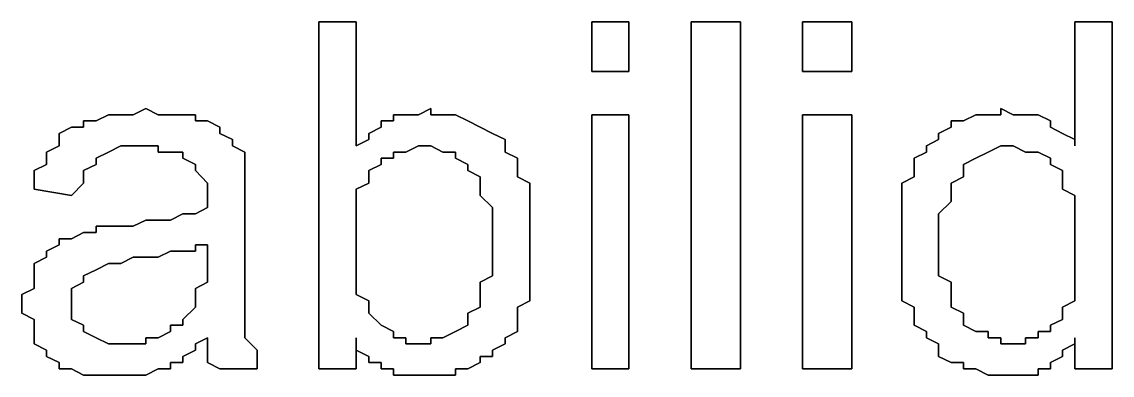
# Model space of a CAD drawing. Header units: metres. Extents: x 2.9 to 42.8, y 1.7 to 28.7.
# Drawn here: x 38.3011 to 38.6115, y 15.404 to 15.5046 of the extents above; entities that cross this region are included whole.
import ezdxf

# ---------------------------------------------------------------- set-up
doc = ezdxf.new("R2010")
doc.units = ezdxf.units.M
doc.layers.add('GRIS', color=8, linetype='Continuous')

msp = doc.modelspace()

# ---------------------------------------------------------------- linework, layer by layer
at = {"layer": 'GRIS', "lineweight": -3}
for points in [[(38.3963, 15.5046), (38.3857, 15.5046), (38.3963, 15.5046)], [(38.3857, 15.5046), (38.3857, 15.4058), (38.3857, 15.5046)], [(38.3963, 15.4693), (38.3963, 15.5046), (38.3963, 15.4693)], [(38.4739, 15.5046), (38.4634, 15.5046), (38.4739, 15.5046)], [(38.4634, 15.5046), (38.4634, 15.4905), (38.4634, 15.5046)], [(38.4739, 15.4905), (38.4739, 15.5046), (38.4739, 15.4905)], [(38.5057, 15.5046), (38.4916, 15.5046), (38.5057, 15.5046)], [(38.4916, 15.5046), (38.4916, 15.4058), (38.4916, 15.5046)], [(38.5057, 15.4058), (38.5057, 15.5046), (38.5057, 15.4058)], [(38.5374, 15.5046), (38.5233, 15.5046), (38.5374, 15.5046)], [(38.5233, 15.5046), (38.5233, 15.4905), (38.5233, 15.5046)], [(38.5374, 15.4905), (38.5374, 15.5046), (38.5374, 15.4905)], [(38.6115, 15.5046), (38.6009, 15.5046), (38.6115, 15.5046)], [(38.6009, 15.5046), (38.6009, 15.4693), (38.6009, 15.5046)], [(38.6115, 15.4058), (38.6115, 15.5046), (38.6115, 15.4058)], [(38.4634, 15.4905), (38.4739, 15.4905), (38.4634, 15.4905)], [(38.5233, 15.4905), (38.5374, 15.4905), (38.5233, 15.4905)], [(38.3364, 15.4799), (38.3328, 15.4781), (38.3364, 15.4799)], [(38.3399, 15.4781), (38.3364, 15.4799), (38.3399, 15.4781)], [(38.4175, 15.4799), (38.414, 15.4781), (38.4175, 15.4799)], [(38.4175, 15.4781), (38.4175, 15.4799), (38.4175, 15.4781)], [(38.5833, 15.4781), (38.5798, 15.4799), (38.5833, 15.4781)], [(38.5798, 15.4799), (38.5798, 15.4781), (38.5798, 15.4799)], [(38.3258, 15.4781), (38.3223, 15.4764), (38.3258, 15.4781)], [(38.3293, 15.4781), (38.3258, 15.4781), (38.3293, 15.4781)], [(38.3328, 15.4781), (38.3293, 15.4781), (38.3328, 15.4781)], [(38.3434, 15.4781), (38.3399, 15.4781), (38.3434, 15.4781)], [(38.3469, 15.4781), (38.3434, 15.4781), (38.3469, 15.4781)], [(38.3505, 15.4781), (38.3469, 15.4781), (38.3505, 15.4781)], [(38.3505, 15.4764), (38.3505, 15.4781), (38.3505, 15.4764)], [(38.4104, 15.4781), (38.4069, 15.4781), (38.4104, 15.4781)], [(38.4069, 15.4781), (38.4069, 15.4764), (38.4069, 15.4781)], [(38.414, 15.4781), (38.4104, 15.4781), (38.414, 15.4781)], [(38.421, 15.4781), (38.4175, 15.4781), (38.421, 15.4781)], [(38.4246, 15.4781), (38.421, 15.4781), (38.4246, 15.4781)], [(38.4281, 15.4764), (38.4246, 15.4781), (38.4281, 15.4764)], [(38.4739, 15.4781), (38.4634, 15.4781), (38.4739, 15.4781)], [(38.4634, 15.4781), (38.4634, 15.4058), (38.4634, 15.4781)], [(38.4739, 15.4058), (38.4739, 15.4781), (38.4739, 15.4058)], [(38.5374, 15.4781), (38.5233, 15.4781), (38.5374, 15.4781)], [(38.5233, 15.4781), (38.5233, 15.4058), (38.5233, 15.4781)], [(38.5374, 15.4058), (38.5374, 15.4781), (38.5374, 15.4058)], [(38.5727, 15.4781), (38.5692, 15.4764), (38.5727, 15.4781)], [(38.5762, 15.4781), (38.5727, 15.4781), (38.5762, 15.4781)], [(38.5798, 15.4781), (38.5762, 15.4781), (38.5798, 15.4781)], [(38.5868, 15.4781), (38.5833, 15.4781), (38.5868, 15.4781)], [(38.5904, 15.4781), (38.5868, 15.4781), (38.5904, 15.4781)], [(38.5939, 15.4764), (38.5904, 15.4781), (38.5939, 15.4764)], [(38.3152, 15.4746), (38.3117, 15.4728), (38.3152, 15.4746)], [(38.3187, 15.4746), (38.3152, 15.4746), (38.3187, 15.4746)], [(38.3223, 15.4764), (38.3187, 15.4764), (38.3223, 15.4764)], [(38.3187, 15.4764), (38.3187, 15.4746), (38.3187, 15.4764)], [(38.354, 15.4764), (38.3505, 15.4764), (38.354, 15.4764)], [(38.3575, 15.4746), (38.354, 15.4764), (38.3575, 15.4746)], [(38.3575, 15.4728), (38.3575, 15.4746), (38.3575, 15.4728)], [(38.4034, 15.4746), (38.3999, 15.4728), (38.4034, 15.4746)], [(38.4069, 15.4764), (38.4034, 15.4764), (38.4069, 15.4764)], [(38.4034, 15.4764), (38.4034, 15.4746), (38.4034, 15.4764)], [(38.4316, 15.4746), (38.4281, 15.4764), (38.4316, 15.4746)], [(38.4351, 15.4728), (38.4316, 15.4746), (38.4351, 15.4728)], [(38.5657, 15.4746), (38.5621, 15.4728), (38.5657, 15.4746)], [(38.5692, 15.4764), (38.5657, 15.4764), (38.5692, 15.4764)], [(38.5657, 15.4764), (38.5657, 15.4746), (38.5657, 15.4764)], [(38.5939, 15.4746), (38.5939, 15.4764), (38.5939, 15.4746)], [(38.5974, 15.4728), (38.5939, 15.4746), (38.5974, 15.4728)], [(38.3117, 15.4728), (38.3117, 15.4711), (38.3117, 15.4728)], [(38.3117, 15.4711), (38.3117, 15.4693), (38.3117, 15.4711)], [(38.3611, 15.4711), (38.3575, 15.4728), (38.3611, 15.4711)], [(38.3611, 15.4693), (38.3611, 15.4711), (38.3611, 15.4693)], [(38.3999, 15.4711), (38.3963, 15.4693), (38.3999, 15.4711)], [(38.3999, 15.4728), (38.3999, 15.4711), (38.3999, 15.4728)], [(38.4387, 15.4711), (38.4351, 15.4728), (38.4387, 15.4711)], [(38.4387, 15.4693), (38.4387, 15.4711), (38.4387, 15.4693)], [(38.5621, 15.4711), (38.5586, 15.4693), (38.5621, 15.4711)], [(38.5621, 15.4728), (38.5621, 15.4711), (38.5621, 15.4728)], [(38.6009, 15.4711), (38.5974, 15.4728), (38.6009, 15.4711)], [(38.6009, 15.4693), (38.6009, 15.4711), (38.6009, 15.4693)], [(38.3117, 15.4693), (38.3081, 15.4675), (38.3117, 15.4693)], [(38.3081, 15.4675), (38.3081, 15.4658), (38.3081, 15.4675)], [(38.3223, 15.4658), (38.3258, 15.4675), (38.3223, 15.4658)], [(38.3258, 15.4675), (38.3293, 15.4693), (38.3258, 15.4675)], [(38.3293, 15.4693), (38.3328, 15.4693), (38.3293, 15.4693)], [(38.3328, 15.4693), (38.3364, 15.4693), (38.3328, 15.4693)], [(38.3364, 15.4693), (38.3399, 15.4693), (38.3364, 15.4693)], [(38.3399, 15.4693), (38.3399, 15.4675), (38.3399, 15.4693)], [(38.3399, 15.4675), (38.3434, 15.4675), (38.3399, 15.4675)], [(38.3434, 15.4675), (38.3469, 15.4675), (38.3434, 15.4675)], [(38.3469, 15.4675), (38.3469, 15.4658), (38.3469, 15.4675)], [(38.3646, 15.4675), (38.3611, 15.4693), (38.3646, 15.4675)], [(38.3646, 15.4658), (38.3646, 15.4675), (38.3646, 15.4658)], [(38.4069, 15.4658), (38.4069, 15.4675), (38.4069, 15.4658)], [(38.4069, 15.4675), (38.4104, 15.4675), (38.4069, 15.4675)], [(38.4104, 15.4675), (38.414, 15.4693), (38.4104, 15.4675)], [(38.414, 15.4693), (38.4175, 15.4693), (38.414, 15.4693)], [(38.4175, 15.4693), (38.421, 15.4675), (38.4175, 15.4693)], [(38.421, 15.4675), (38.4246, 15.4675), (38.421, 15.4675)], [(38.4246, 15.4675), (38.4246, 15.4658), (38.4246, 15.4675)], [(38.4387, 15.4675), (38.4387, 15.4693), (38.4387, 15.4675)], [(38.4422, 15.4658), (38.4387, 15.4675), (38.4422, 15.4658)], [(38.5586, 15.4675), (38.5551, 15.4658), (38.5586, 15.4675)], [(38.5586, 15.4693), (38.5586, 15.4675), (38.5586, 15.4693)], [(38.5727, 15.4658), (38.5762, 15.4675), (38.5727, 15.4658)], [(38.5762, 15.4675), (38.5798, 15.4693), (38.5762, 15.4675)], [(38.5798, 15.4693), (38.5833, 15.4693), (38.5798, 15.4693)], [(38.5833, 15.4693), (38.5868, 15.4675), (38.5833, 15.4693)], [(38.5868, 15.4675), (38.5904, 15.4675), (38.5868, 15.4675)], [(38.5904, 15.4675), (38.5939, 15.4658), (38.5904, 15.4675)], [(38.3081, 15.4658), (38.3081, 15.464), (38.3081, 15.4658)], [(38.3223, 15.464), (38.3223, 15.4658), (38.3223, 15.464)], [(38.3469, 15.4658), (38.3505, 15.464), (38.3469, 15.4658)], [(38.3646, 15.4623), (38.3646, 15.4658), (38.3646, 15.4623)], [(38.4034, 15.464), (38.4034, 15.4658), (38.4034, 15.464)], [(38.4034, 15.4658), (38.4069, 15.4658), (38.4034, 15.4658)], [(38.4246, 15.4658), (38.4281, 15.464), (38.4246, 15.4658)], [(38.4422, 15.4623), (38.4422, 15.4658), (38.4422, 15.4623)], [(38.5551, 15.4658), (38.5551, 15.464), (38.5551, 15.4658)], [(38.5692, 15.464), (38.5727, 15.4658), (38.5692, 15.464)], [(38.5939, 15.4658), (38.5939, 15.464), (38.5939, 15.4658)], [(38.3081, 15.464), (38.3046, 15.4623), (38.3081, 15.464)], [(38.3046, 15.4623), (38.3046, 15.4587), (38.3046, 15.4623)], [(38.3187, 15.4623), (38.3223, 15.464), (38.3187, 15.4623)], [(38.3187, 15.4605), (38.3187, 15.4623), (38.3187, 15.4605)], [(38.3505, 15.464), (38.3505, 15.4623), (38.3505, 15.464)], [(38.3505, 15.4623), (38.354, 15.4587), (38.3505, 15.4623)], [(38.3646, 15.4587), (38.3646, 15.4623), (38.3646, 15.4587)], [(38.3999, 15.4623), (38.4034, 15.464), (38.3999, 15.4623)], [(38.3999, 15.4605), (38.3999, 15.4623), (38.3999, 15.4605)], [(38.4281, 15.464), (38.4281, 15.4623), (38.4281, 15.464)], [(38.4281, 15.4623), (38.4316, 15.4605), (38.4281, 15.4623)], [(38.4422, 15.4605), (38.4422, 15.4623), (38.4422, 15.4605)], [(38.5551, 15.464), (38.5551, 15.4605), (38.5551, 15.464)], [(38.5692, 15.4623), (38.5692, 15.464), (38.5692, 15.4623)], [(38.5692, 15.4605), (38.5692, 15.4623), (38.5692, 15.4605)], [(38.5939, 15.464), (38.5974, 15.4623), (38.5939, 15.464)], [(38.5974, 15.4623), (38.5974, 15.4605), (38.5974, 15.4623)], [(38.3046, 15.4587), (38.3046, 15.457), (38.3046, 15.4587)], [(38.3152, 15.4552), (38.3187, 15.4587), (38.3152, 15.4552)], [(38.3187, 15.4587), (38.3187, 15.4605), (38.3187, 15.4587)], [(38.354, 15.4587), (38.354, 15.457), (38.354, 15.4587)], [(38.3646, 15.457), (38.3646, 15.4587), (38.3646, 15.457)], [(38.3963, 15.457), (38.3999, 15.4587), (38.3963, 15.457)], [(38.3999, 15.4587), (38.3999, 15.4605), (38.3999, 15.4587)], [(38.4316, 15.4605), (38.4316, 15.4587), (38.4316, 15.4605)], [(38.4316, 15.4587), (38.4316, 15.457), (38.4316, 15.4587)], [(38.4457, 15.4587), (38.4422, 15.4605), (38.4457, 15.4587)], [(38.4457, 15.457), (38.4457, 15.4587), (38.4457, 15.457)], [(38.5551, 15.4605), (38.5516, 15.4587), (38.5551, 15.4605)], [(38.5516, 15.4587), (38.5516, 15.4552), (38.5516, 15.4587)], [(38.5657, 15.4587), (38.5692, 15.4605), (38.5657, 15.4587)], [(38.5657, 15.457), (38.5657, 15.4587), (38.5657, 15.457)], [(38.5974, 15.4605), (38.5974, 15.4587), (38.5974, 15.4605)], [(38.5974, 15.4587), (38.5974, 15.457), (38.5974, 15.4587)], [(38.3046, 15.457), (38.3152, 15.4552), (38.3046, 15.457)], [(38.354, 15.457), (38.354, 15.4534), (38.354, 15.457)], [(38.3646, 15.4534), (38.3646, 15.457), (38.3646, 15.4534)], [(38.3963, 15.4552), (38.3963, 15.457), (38.3963, 15.4552)], [(38.3963, 15.4517), (38.3963, 15.4552), (38.3963, 15.4517)], [(38.4316, 15.457), (38.4316, 15.4552), (38.4316, 15.457)], [(38.4316, 15.4552), (38.4351, 15.4517), (38.4316, 15.4552)], [(38.4457, 15.4552), (38.4457, 15.457), (38.4457, 15.4552)], [(38.4457, 15.4517), (38.4457, 15.4552), (38.4457, 15.4517)], [(38.5516, 15.4552), (38.5516, 15.4534), (38.5516, 15.4552)], [(38.5657, 15.4552), (38.5657, 15.457), (38.5657, 15.4552)], [(38.5657, 15.4534), (38.5657, 15.4552), (38.5657, 15.4534)], [(38.5974, 15.457), (38.6009, 15.4552), (38.5974, 15.457)], [(38.6009, 15.4552), (38.6009, 15.4534), (38.6009, 15.4552)], [(38.354, 15.4534), (38.354, 15.4517), (38.354, 15.4534)], [(38.3646, 15.4517), (38.3646, 15.4534), (38.3646, 15.4517)], [(38.5516, 15.4534), (38.5516, 15.4517), (38.5516, 15.4534)], [(38.5621, 15.4499), (38.5657, 15.4534), (38.5621, 15.4499)], [(38.6009, 15.4534), (38.6009, 15.4517), (38.6009, 15.4534)], [(38.3469, 15.4499), (38.3434, 15.4481), (38.3469, 15.4499)], [(38.3505, 15.4499), (38.3469, 15.4499), (38.3505, 15.4499)], [(38.354, 15.4517), (38.3505, 15.4499), (38.354, 15.4517)], [(38.3646, 15.4358), (38.3646, 15.4517), (38.3646, 15.4358)], [(38.3963, 15.4499), (38.3963, 15.4517), (38.3963, 15.4499)], [(38.3963, 15.4481), (38.3963, 15.4499), (38.3963, 15.4481)], [(38.4351, 15.4517), (38.4351, 15.4499), (38.4351, 15.4517)], [(38.4351, 15.4499), (38.4351, 15.4464), (38.4351, 15.4499)], [(38.4457, 15.4499), (38.4457, 15.4517), (38.4457, 15.4499)], [(38.4457, 15.4481), (38.4457, 15.4499), (38.4457, 15.4481)], [(38.5516, 15.4517), (38.5516, 15.4481), (38.5516, 15.4517)], [(38.5621, 15.4481), (38.5621, 15.4499), (38.5621, 15.4481)], [(38.6009, 15.4517), (38.6009, 15.4481), (38.6009, 15.4517)], [(38.3258, 15.4464), (38.3223, 15.4464), (38.3258, 15.4464)], [(38.3223, 15.4464), (38.3223, 15.4446), (38.3223, 15.4464)], [(38.3293, 15.4464), (38.3258, 15.4464), (38.3293, 15.4464)], [(38.3328, 15.4464), (38.3293, 15.4464), (38.3328, 15.4464)], [(38.3364, 15.4481), (38.3328, 15.4464), (38.3364, 15.4481)], [(38.3399, 15.4481), (38.3364, 15.4481), (38.3399, 15.4481)], [(38.3434, 15.4481), (38.3399, 15.4481), (38.3434, 15.4481)], [(38.3963, 15.4446), (38.3963, 15.4481), (38.3963, 15.4446)], [(38.4351, 15.4464), (38.4351, 15.4446), (38.4351, 15.4464)], [(38.4457, 15.4446), (38.4457, 15.4481), (38.4457, 15.4446)], [(38.5516, 15.4481), (38.5516, 15.4464), (38.5516, 15.4481)], [(38.5516, 15.4464), (38.5516, 15.4446), (38.5516, 15.4464)], [(38.5621, 15.4446), (38.5621, 15.4481), (38.5621, 15.4446)], [(38.6009, 15.4481), (38.6009, 15.4464), (38.6009, 15.4481)], [(38.6009, 15.4464), (38.6009, 15.4428), (38.6009, 15.4464)], [(38.3152, 15.4428), (38.3117, 15.4428), (38.3152, 15.4428)], [(38.3117, 15.4428), (38.3117, 15.4411), (38.3117, 15.4428)], [(38.3187, 15.4446), (38.3152, 15.4428), (38.3187, 15.4446)], [(38.3223, 15.4446), (38.3187, 15.4446), (38.3223, 15.4446)], [(38.3963, 15.4411), (38.3963, 15.4446), (38.3963, 15.4411)], [(38.4351, 15.4446), (38.4351, 15.4411), (38.4351, 15.4446)], [(38.4457, 15.4428), (38.4457, 15.4446), (38.4457, 15.4428)], [(38.4457, 15.4393), (38.4457, 15.4428), (38.4457, 15.4393)], [(38.5516, 15.4446), (38.5516, 15.4411), (38.5516, 15.4446)], [(38.5621, 15.4428), (38.5621, 15.4446), (38.5621, 15.4428)], [(38.5621, 15.4411), (38.5621, 15.4428), (38.5621, 15.4411)], [(38.6009, 15.4428), (38.6009, 15.4393), (38.6009, 15.4428)], [(38.3117, 15.4411), (38.3081, 15.4393), (38.3117, 15.4411)], [(38.3081, 15.4393), (38.3081, 15.4376), (38.3081, 15.4393)], [(38.3399, 15.4376), (38.3434, 15.4393), (38.3399, 15.4376)], [(38.3434, 15.4393), (38.3469, 15.4393), (38.3434, 15.4393)], [(38.3469, 15.4393), (38.3505, 15.4393), (38.3469, 15.4393)], [(38.3505, 15.4393), (38.3505, 15.4411), (38.3505, 15.4393)], [(38.3505, 15.4411), (38.354, 15.4411), (38.3505, 15.4411)], [(38.354, 15.4411), (38.354, 15.4376), (38.354, 15.4411)], [(38.3963, 15.4393), (38.3963, 15.4411), (38.3963, 15.4393)], [(38.3963, 15.4358), (38.3963, 15.4393), (38.3963, 15.4358)], [(38.4351, 15.4411), (38.4351, 15.4376), (38.4351, 15.4411)], [(38.4457, 15.4376), (38.4457, 15.4393), (38.4457, 15.4376)], [(38.5516, 15.4411), (38.5516, 15.4393), (38.5516, 15.4411)], [(38.5516, 15.4393), (38.5516, 15.4376), (38.5516, 15.4393)], [(38.5621, 15.4376), (38.5621, 15.4411), (38.5621, 15.4376)], [(38.6009, 15.4393), (38.6009, 15.4376), (38.6009, 15.4393)], [(38.3081, 15.4376), (38.3046, 15.4358), (38.3081, 15.4376)], [(38.3293, 15.4358), (38.3328, 15.4376), (38.3293, 15.4358)], [(38.3328, 15.4376), (38.3364, 15.4376), (38.3328, 15.4376)], [(38.3364, 15.4376), (38.3399, 15.4376), (38.3364, 15.4376)], [(38.354, 15.4376), (38.354, 15.4358), (38.354, 15.4376)], [(38.4351, 15.4376), (38.4351, 15.4358), (38.4351, 15.4376)], [(38.4457, 15.434), (38.4457, 15.4376), (38.4457, 15.434)], [(38.5516, 15.4376), (38.5516, 15.4358), (38.5516, 15.4376)], [(38.5621, 15.4358), (38.5621, 15.4376), (38.5621, 15.4358)], [(38.6009, 15.4376), (38.6009, 15.434), (38.6009, 15.4376)], [(38.3046, 15.4358), (38.3046, 15.434), (38.3046, 15.4358)], [(38.3046, 15.434), (38.3046, 15.4305), (38.3046, 15.434)], [(38.3187, 15.4323), (38.3223, 15.434), (38.3187, 15.4323)], [(38.3223, 15.434), (38.3258, 15.4358), (38.3223, 15.434)], [(38.3258, 15.4358), (38.3293, 15.4358), (38.3258, 15.4358)], [(38.354, 15.4358), (38.354, 15.434), (38.354, 15.4358)], [(38.354, 15.434), (38.354, 15.4305), (38.354, 15.434)], [(38.3646, 15.4323), (38.3646, 15.4358), (38.3646, 15.4323)], [(38.3963, 15.4323), (38.3963, 15.4358), (38.3963, 15.4323)], [(38.4351, 15.4358), (38.4351, 15.4323), (38.4351, 15.4358)], [(38.4457, 15.4323), (38.4457, 15.434), (38.4457, 15.4323)], [(38.5516, 15.4358), (38.5516, 15.4323), (38.5516, 15.4358)], [(38.5621, 15.4323), (38.5621, 15.4358), (38.5621, 15.4323)], [(38.6009, 15.434), (38.6009, 15.4323), (38.6009, 15.434)], [(38.3046, 15.4305), (38.3046, 15.4287), (38.3046, 15.4305)], [(38.3152, 15.4287), (38.3187, 15.4305), (38.3152, 15.4287)], [(38.3187, 15.4305), (38.3187, 15.4323), (38.3187, 15.4305)], [(38.354, 15.4305), (38.3505, 15.4287), (38.354, 15.4305)], [(38.3646, 15.4287), (38.3646, 15.4323), (38.3646, 15.4287)], [(38.3963, 15.4305), (38.3963, 15.4323), (38.3963, 15.4305)], [(38.3963, 15.4287), (38.3963, 15.4305), (38.3963, 15.4287)], [(38.4351, 15.4323), (38.4316, 15.4305), (38.4351, 15.4323)], [(38.4316, 15.4305), (38.4316, 15.427), (38.4316, 15.4305)], [(38.4457, 15.4287), (38.4457, 15.4323), (38.4457, 15.4287)], [(38.5516, 15.4323), (38.5516, 15.4305), (38.5516, 15.4323)], [(38.5516, 15.4305), (38.5516, 15.4287), (38.5516, 15.4305)], [(38.5657, 15.4305), (38.5621, 15.4323), (38.5657, 15.4305)], [(38.5657, 15.4287), (38.5657, 15.4305), (38.5657, 15.4287)], [(38.6009, 15.4323), (38.6009, 15.4287), (38.6009, 15.4323)], [(38.3046, 15.4287), (38.3011, 15.427), (38.3046, 15.4287)], [(38.3011, 15.427), (38.3011, 15.4234), (38.3011, 15.427)], [(38.3152, 15.4252), (38.3152, 15.4287), (38.3152, 15.4252)], [(38.3505, 15.4287), (38.3505, 15.427), (38.3505, 15.4287)], [(38.3505, 15.427), (38.3505, 15.4252), (38.3505, 15.427)], [(38.3646, 15.4252), (38.3646, 15.4287), (38.3646, 15.4252)], [(38.3963, 15.427), (38.3963, 15.4287), (38.3963, 15.427)], [(38.3999, 15.4252), (38.3963, 15.427), (38.3999, 15.4252)], [(38.4316, 15.427), (38.4316, 15.4252), (38.4316, 15.427)], [(38.4457, 15.427), (38.4457, 15.4287), (38.4457, 15.427)], [(38.4457, 15.4252), (38.4457, 15.427), (38.4457, 15.4252)], [(38.5516, 15.4287), (38.5516, 15.4252), (38.5516, 15.4287)], [(38.5657, 15.427), (38.5657, 15.4287), (38.5657, 15.427)], [(38.5657, 15.4234), (38.5657, 15.427), (38.5657, 15.4234)], [(38.6009, 15.4287), (38.6009, 15.427), (38.6009, 15.4287)], [(38.6009, 15.427), (38.6009, 15.4252), (38.6009, 15.427)], [(38.3152, 15.4217), (38.3152, 15.4252), (38.3152, 15.4217)], [(38.3505, 15.4252), (38.3505, 15.4234), (38.3505, 15.4252)], [(38.3646, 15.4234), (38.3646, 15.4252), (38.3646, 15.4234)], [(38.3999, 15.4234), (38.3999, 15.4252), (38.3999, 15.4234)], [(38.4316, 15.4252), (38.4316, 15.4234), (38.4316, 15.4252)], [(38.4422, 15.4234), (38.4457, 15.4252), (38.4422, 15.4234)], [(38.5516, 15.4252), (38.5551, 15.4234), (38.5516, 15.4252)], [(38.6009, 15.4252), (38.5974, 15.4234), (38.6009, 15.4252)], [(38.3011, 15.4234), (38.3011, 15.4217), (38.3011, 15.4234)], [(38.3011, 15.4217), (38.3046, 15.4199), (38.3011, 15.4217)], [(38.3152, 15.4199), (38.3152, 15.4217), (38.3152, 15.4199)], [(38.3505, 15.4234), (38.3469, 15.4199), (38.3505, 15.4234)], [(38.3646, 15.4199), (38.3646, 15.4234), (38.3646, 15.4199)], [(38.3999, 15.4217), (38.3999, 15.4234), (38.3999, 15.4217)], [(38.4034, 15.4182), (38.3999, 15.4217), (38.4034, 15.4182)], [(38.4316, 15.4234), (38.4281, 15.4217), (38.4316, 15.4234)], [(38.4281, 15.4217), (38.4281, 15.4199), (38.4281, 15.4217)], [(38.4422, 15.4199), (38.4422, 15.4234), (38.4422, 15.4199)], [(38.5551, 15.4234), (38.5551, 15.4217), (38.5551, 15.4234)], [(38.5551, 15.4217), (38.5551, 15.4199), (38.5551, 15.4217)], [(38.5692, 15.4217), (38.5657, 15.4234), (38.5692, 15.4217)], [(38.5692, 15.4199), (38.5692, 15.4217), (38.5692, 15.4199)], [(38.5974, 15.4234), (38.5974, 15.4217), (38.5974, 15.4234)], [(38.5974, 15.4217), (38.5974, 15.4199), (38.5974, 15.4217)], [(38.3046, 15.4199), (38.3046, 15.4164), (38.3046, 15.4199)], [(38.3187, 15.4182), (38.3152, 15.4199), (38.3187, 15.4182)], [(38.3187, 15.4164), (38.3187, 15.4182), (38.3187, 15.4164)], [(38.3469, 15.4182), (38.3434, 15.4182), (38.3469, 15.4182)], [(38.3434, 15.4182), (38.3434, 15.4164), (38.3434, 15.4182)], [(38.3469, 15.4199), (38.3469, 15.4182), (38.3469, 15.4199)], [(38.3646, 15.4182), (38.3646, 15.4199), (38.3646, 15.4182)], [(38.3646, 15.4164), (38.3646, 15.4182), (38.3646, 15.4164)], [(38.4069, 15.4164), (38.4034, 15.4182), (38.4069, 15.4164)], [(38.4281, 15.4182), (38.4246, 15.4164), (38.4281, 15.4182)], [(38.4281, 15.4199), (38.4281, 15.4182), (38.4281, 15.4199)], [(38.4422, 15.4182), (38.4422, 15.4199), (38.4422, 15.4182)], [(38.4422, 15.4164), (38.4422, 15.4182), (38.4422, 15.4164)], [(38.5551, 15.4199), (38.5551, 15.4182), (38.5551, 15.4199)], [(38.5551, 15.4182), (38.5586, 15.4164), (38.5551, 15.4182)], [(38.5692, 15.4182), (38.5692, 15.4199), (38.5692, 15.4182)], [(38.5727, 15.4164), (38.5692, 15.4182), (38.5727, 15.4164)], [(38.5974, 15.4199), (38.5939, 15.4182), (38.5974, 15.4199)], [(38.5939, 15.4182), (38.5939, 15.4164), (38.5939, 15.4182)], [(38.3046, 15.4164), (38.3046, 15.4146), (38.3046, 15.4164)], [(38.3046, 15.4146), (38.3046, 15.4129), (38.3046, 15.4146)], [(38.3223, 15.4146), (38.3187, 15.4164), (38.3223, 15.4146)], [(38.3258, 15.4129), (38.3223, 15.4146), (38.3258, 15.4129)], [(38.3399, 15.4146), (38.3364, 15.4146), (38.3399, 15.4146)], [(38.3364, 15.4146), (38.3364, 15.4129), (38.3364, 15.4146)], [(38.3434, 15.4164), (38.3399, 15.4146), (38.3434, 15.4164)], [(38.3505, 15.4129), (38.354, 15.4146), (38.3505, 15.4129)], [(38.354, 15.4146), (38.354, 15.4111), (38.354, 15.4146)], [(38.3646, 15.4146), (38.3646, 15.4164), (38.3646, 15.4146)], [(38.3681, 15.4111), (38.3646, 15.4146), (38.3681, 15.4111)], [(38.3963, 15.4058), (38.3963, 15.4146), (38.3963, 15.4058)], [(38.3963, 15.4146), (38.3963, 15.4129), (38.3963, 15.4146)], [(38.4069, 15.4146), (38.4069, 15.4164), (38.4069, 15.4146)], [(38.4104, 15.4146), (38.4069, 15.4146), (38.4104, 15.4146)], [(38.4104, 15.4129), (38.4104, 15.4146), (38.4104, 15.4129)], [(38.421, 15.4146), (38.4175, 15.4146), (38.421, 15.4146)], [(38.4175, 15.4146), (38.4175, 15.4129), (38.4175, 15.4146)], [(38.4246, 15.4164), (38.421, 15.4146), (38.4246, 15.4164)], [(38.4387, 15.4146), (38.4422, 15.4164), (38.4387, 15.4146)], [(38.4387, 15.4129), (38.4387, 15.4146), (38.4387, 15.4129)], [(38.5586, 15.4164), (38.5586, 15.4146), (38.5586, 15.4164)], [(38.5586, 15.4146), (38.5621, 15.4129), (38.5586, 15.4146)], [(38.5762, 15.4164), (38.5727, 15.4164), (38.5762, 15.4164)], [(38.5762, 15.4146), (38.5762, 15.4164), (38.5762, 15.4146)], [(38.5798, 15.4146), (38.5762, 15.4146), (38.5798, 15.4146)], [(38.5798, 15.4129), (38.5798, 15.4146), (38.5798, 15.4129)], [(38.5904, 15.4146), (38.5868, 15.4146), (38.5904, 15.4146)], [(38.5868, 15.4146), (38.5868, 15.4129), (38.5868, 15.4146)], [(38.5939, 15.4164), (38.5904, 15.4164), (38.5939, 15.4164)], [(38.5904, 15.4164), (38.5904, 15.4146), (38.5904, 15.4164)], [(38.6009, 15.4129), (38.6009, 15.4146), (38.6009, 15.4129)], [(38.6009, 15.4146), (38.6009, 15.4058), (38.6009, 15.4146)], [(38.3046, 15.4129), (38.3081, 15.4111), (38.3046, 15.4129)], [(38.3293, 15.4129), (38.3258, 15.4129), (38.3293, 15.4129)], [(38.3328, 15.4129), (38.3293, 15.4129), (38.3328, 15.4129)], [(38.3364, 15.4129), (38.3328, 15.4129), (38.3364, 15.4129)], [(38.3505, 15.4111), (38.3505, 15.4129), (38.3505, 15.4111)], [(38.3963, 15.4129), (38.3963, 15.4111), (38.3963, 15.4129)], [(38.414, 15.4129), (38.4104, 15.4129), (38.414, 15.4129)], [(38.4175, 15.4129), (38.414, 15.4129), (38.4175, 15.4129)], [(38.4351, 15.4111), (38.4387, 15.4129), (38.4351, 15.4111)], [(38.5621, 15.4129), (38.5621, 15.4111), (38.5621, 15.4129)], [(38.5833, 15.4129), (38.5798, 15.4129), (38.5833, 15.4129)], [(38.5868, 15.4129), (38.5833, 15.4129), (38.5868, 15.4129)], [(38.5974, 15.4111), (38.6009, 15.4129), (38.5974, 15.4111)], [(38.3081, 15.4111), (38.3081, 15.4093), (38.3081, 15.4111)], [(38.3081, 15.4093), (38.3117, 15.4076), (38.3081, 15.4093)], [(38.3469, 15.4093), (38.3505, 15.4111), (38.3469, 15.4093)], [(38.3469, 15.4076), (38.3469, 15.4093), (38.3469, 15.4076)], [(38.354, 15.4111), (38.354, 15.4093), (38.354, 15.4111)], [(38.354, 15.4093), (38.354, 15.4076), (38.354, 15.4093)], [(38.3681, 15.4093), (38.3681, 15.4111), (38.3681, 15.4093)], [(38.3681, 15.4076), (38.3681, 15.4093), (38.3681, 15.4076)], [(38.3963, 15.4111), (38.3999, 15.4093), (38.3963, 15.4111)], [(38.3999, 15.4093), (38.3999, 15.4076), (38.3999, 15.4093)], [(38.4316, 15.4076), (38.4316, 15.4093), (38.4316, 15.4076)], [(38.4316, 15.4093), (38.4351, 15.4093), (38.4316, 15.4093)], [(38.4351, 15.4093), (38.4351, 15.4111), (38.4351, 15.4093)], [(38.5621, 15.4111), (38.5621, 15.4093), (38.5621, 15.4111)], [(38.5621, 15.4093), (38.5657, 15.4076), (38.5621, 15.4093)], [(38.5939, 15.4076), (38.5974, 15.4093), (38.5939, 15.4076)], [(38.5974, 15.4093), (38.5974, 15.4111), (38.5974, 15.4093)], [(38.3117, 15.4076), (38.3117, 15.4058), (38.3117, 15.4076)], [(38.3117, 15.4058), (38.3152, 15.4058), (38.3117, 15.4058)], [(38.3152, 15.4058), (38.3187, 15.404), (38.3152, 15.4058)], [(38.3364, 15.404), (38.3399, 15.4058), (38.3364, 15.404)], [(38.3399, 15.4058), (38.3434, 15.4058), (38.3399, 15.4058)], [(38.3434, 15.4058), (38.3434, 15.4076), (38.3434, 15.4058)], [(38.3434, 15.4076), (38.3469, 15.4076), (38.3434, 15.4076)], [(38.354, 15.4076), (38.3575, 15.4058), (38.354, 15.4076)], [(38.3575, 15.4058), (38.3681, 15.4058), (38.3575, 15.4058)], [(38.3681, 15.4058), (38.3681, 15.4076), (38.3681, 15.4058)], [(38.3857, 15.4058), (38.3963, 15.4058), (38.3857, 15.4058)], [(38.3999, 15.4076), (38.4034, 15.4076), (38.3999, 15.4076)], [(38.4034, 15.4076), (38.4034, 15.4058), (38.4034, 15.4076)], [(38.4034, 15.4058), (38.4069, 15.4058), (38.4034, 15.4058)], [(38.4069, 15.4058), (38.4069, 15.404), (38.4069, 15.4058)], [(38.4246, 15.404), (38.4246, 15.4058), (38.4246, 15.404)], [(38.4246, 15.4058), (38.4281, 15.4058), (38.4246, 15.4058)], [(38.4281, 15.4058), (38.4316, 15.4076), (38.4281, 15.4058)], [(38.4634, 15.4058), (38.4739, 15.4058), (38.4634, 15.4058)], [(38.4916, 15.4058), (38.5057, 15.4058), (38.4916, 15.4058)], [(38.5233, 15.4058), (38.5374, 15.4058), (38.5233, 15.4058)], [(38.5657, 15.4076), (38.5692, 15.4076), (38.5657, 15.4076)], [(38.5692, 15.4076), (38.5692, 15.4058), (38.5692, 15.4076)], [(38.5692, 15.4058), (38.5727, 15.4058), (38.5692, 15.4058)], [(38.5727, 15.4058), (38.5762, 15.404), (38.5727, 15.4058)], [(38.5904, 15.404), (38.5904, 15.4058), (38.5904, 15.404)], [(38.5904, 15.4058), (38.5939, 15.4058), (38.5904, 15.4058)], [(38.5939, 15.4058), (38.5939, 15.4076), (38.5939, 15.4058)], [(38.6009, 15.4058), (38.6115, 15.4058), (38.6009, 15.4058)], [(38.3187, 15.404), (38.3223, 15.404), (38.3187, 15.404)], [(38.3223, 15.404), (38.3258, 15.404), (38.3223, 15.404)], [(38.3258, 15.404), (38.3293, 15.404), (38.3258, 15.404)], [(38.3293, 15.404), (38.3328, 15.404), (38.3293, 15.404)], [(38.3328, 15.404), (38.3364, 15.404), (38.3328, 15.404)], [(38.4069, 15.404), (38.4104, 15.404), (38.4069, 15.404)], [(38.4104, 15.404), (38.414, 15.404), (38.4104, 15.404)], [(38.414, 15.404), (38.4175, 15.404), (38.414, 15.404)], [(38.4175, 15.404), (38.421, 15.404), (38.4175, 15.404)], [(38.421, 15.404), (38.4246, 15.404), (38.421, 15.404)], [(38.5762, 15.404), (38.5798, 15.404), (38.5762, 15.404)], [(38.5798, 15.404), (38.5833, 15.404), (38.5798, 15.404)], [(38.5833, 15.404), (38.5868, 15.404), (38.5833, 15.404)], [(38.5868, 15.404), (38.5904, 15.404), (38.5868, 15.404)]]:
    msp.add_lwpolyline(points, dxfattribs=at)

doc.saveas('drawing.dxf')
